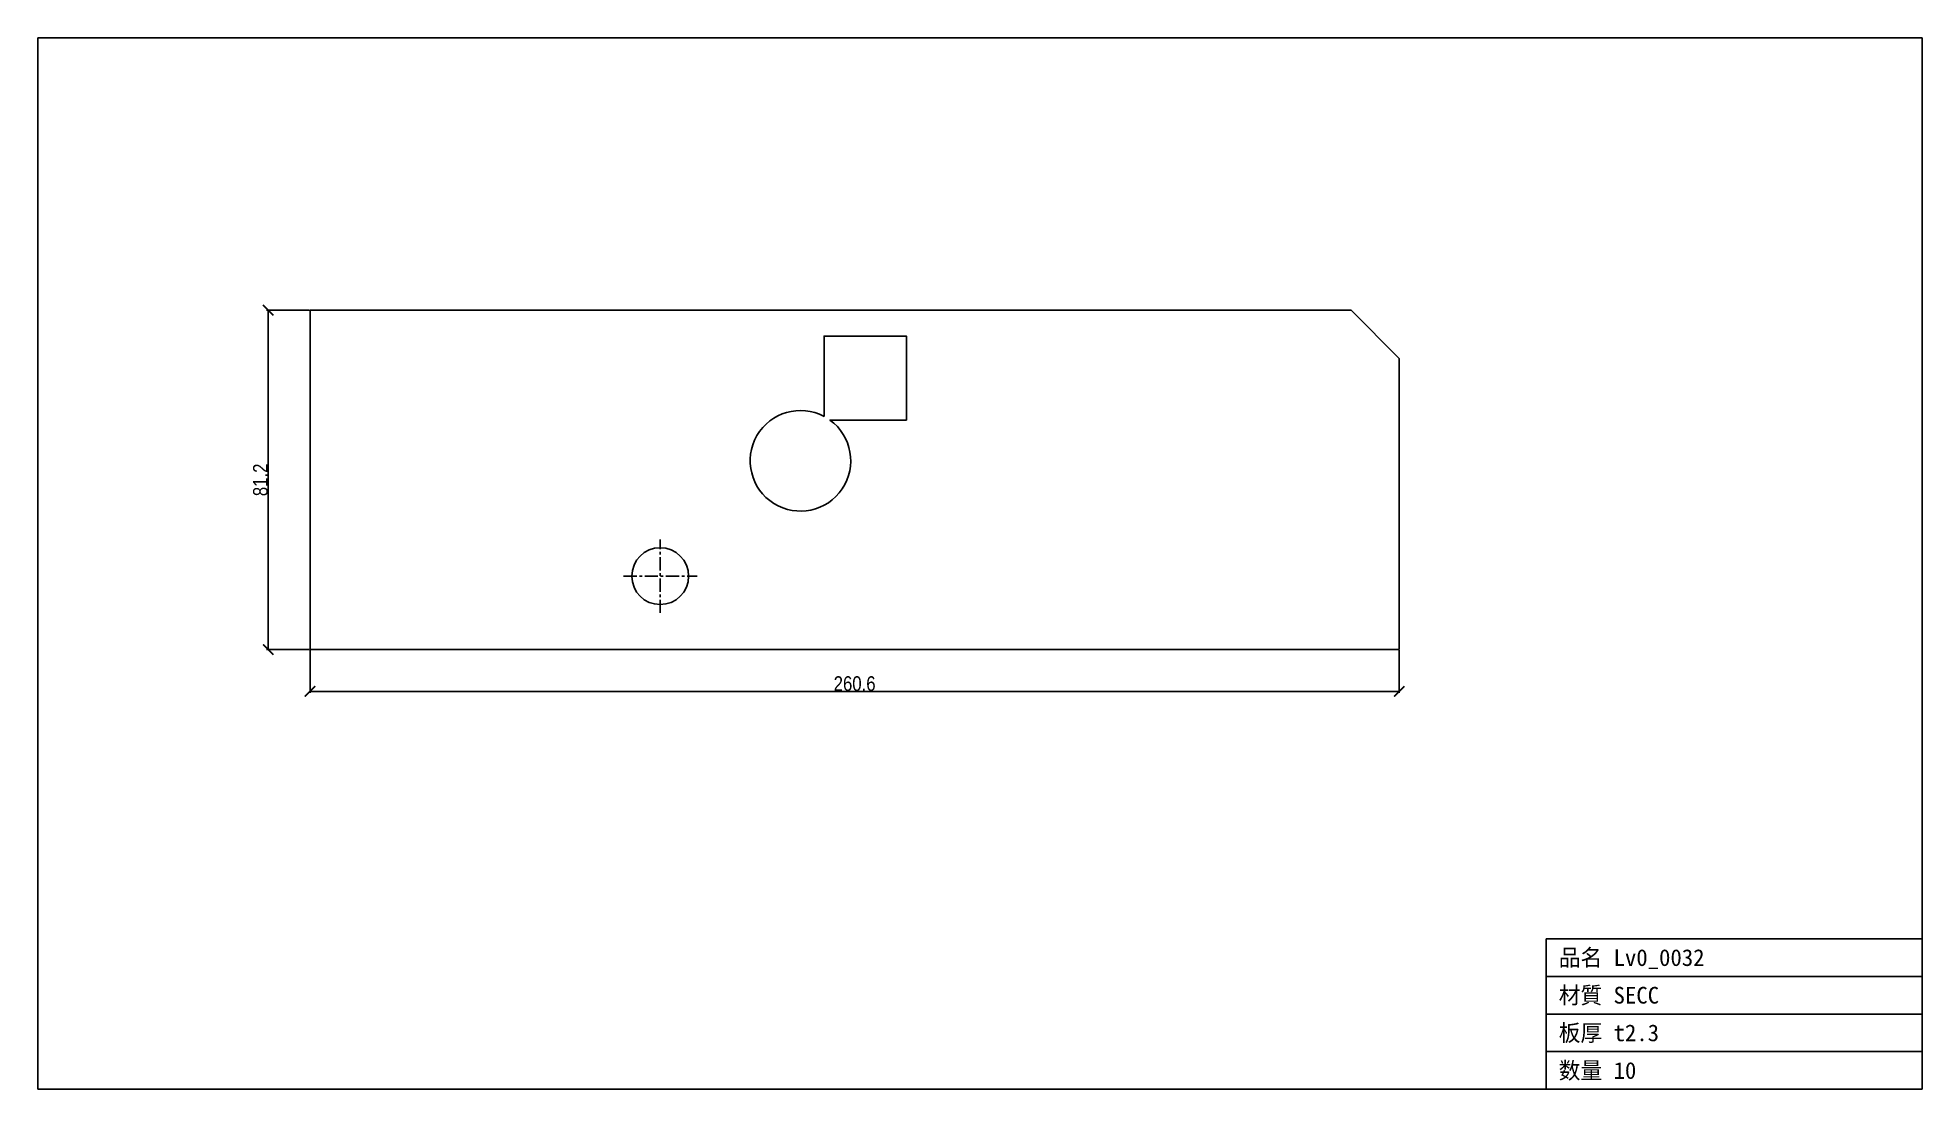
# Model space of a CAD drawing. Header units: millimetres. Extents: x -65 to 386, y -105 to 146.
import ezdxf

# ---------------------------------------------------------------- set-up
doc = ezdxf.new("R2010")
doc.units = ezdxf.units.MM
doc.linetypes.add('CENTER', pattern=[5.08, 3.175, -0.635, 0.635, -0.635])
doc.styles.add('OpenSansCondensed-Light', font='OpenSansCondensed-Light.ttf')
doc.dimstyles.new('EZDXF', dxfattribs={"dimtxt": 0.25, "dimasz": 0.175, "dimexe": 0.375, "dimexo": 0.125, "dimgap": 0.1, "dimtad": 1, "dimlfac": 100, "dimzin": 12, "dimdsep": 46, "dimtxsty": 'OpenSansCondensed-Light', "dimblk": 'ARCHTICK', "dimcen": 2.5, "dimazin": 3, "dimtfac": 0.5, "dimtmove": 2, "dimatfit": 3})

# ---------------------------------------------------------------- blocks, each defined once
blk = doc.blocks.new('HOLE_D13_61')
blk.add_circle((0, 0), 6.8)
blk = doc.blocks.new('_ARCHTICK')
at = {"color": 0, "linetype": 'BYBLOCK', "const_width": 0.15}
blk.add_lwpolyline([(-0.5, -0.5), (0.5, 0.5)], dxfattribs=at)

msp = doc.modelspace()

# ---------------------------------------------------------------- linework, layer by layer
at = {"color": 7, "linetype": 'CONTINUOUS'}
for p, q in [((385.8, 146.35), (-65.16, 146.35)), ((-65.16, 146.35), (-65.16, -105.16)), ((385.8, -105.16), (385.8, 146.35)), ((0, 81.19), (0, 0)), ((64.26, 81.19), (0, 81.19)), ((170.47, 81.19), (64.26, 81.19)), ((249.11, 81.19), (170.47, 81.19)), ((260.64, 69.66), (249.11, 81.19)), ((260.64, 46.27), (260.64, 69.66)), ((260.64, 46), (260.64, 46.27)), ((260.64, 22.31), (260.64, 46)), ((260.64, 0), (260.64, 22.31)), ((0, 0), (260.64, 0)), ((260.64, 0), (0, 0)), ((295.8, -105.16), (295.8, -69.16)), ((295.8, -69.16), (385.8, -69.16)), ((295.8, -78.16), (385.8, -78.16)), ((295.8, -87.16), (385.8, -87.16)), ((295.8, -96.16), (385.8, -96.16)), ((-65.16, -105.16), (385.8, -105.16))]:
    msp.add_line(p, q, dxfattribs=at)
at = {"color": 1, "linetype": 'CENTER'}
for p, q in [((83.8, 8.76), (83.8, 26.37)), ((75, 17.57), (92.61, 17.57))]:
    msp.add_line(p, q, dxfattribs=at)
at = {"color": 7, "linetype": 'CONTINUOUS'}
msp.add_lwpolyline([(123.01, 55.78), (123.01, 75), (142.7, 75), (142.7, 54.9), (124.42, 54.9, -28.925657)], format="xyb", close=True, dxfattribs=at)

# ---------------------------------------------------------------- block references
msp.add_blockref('HOLE_D13_61', (83.8, 17.57), dxfattribs=at)

# ---------------------------------------------------------------- texts
at = {"color": 2}
for s, p in [('品名 Lv0_0032', (298.8, -75.66)), ('材質 SECC', (298.8, -84.66)), ('板厚 t2.3', (298.8, -93.66)), ('数量 10', (298.8, -102.66))]:
    msp.add_text(s, height=4, dxfattribs=at).set_placement(p)

# ---------------------------------------------------------------- dimensions: what is measured, and where the dimension line sits
at = {"color": 8}
msp.add_linear_dim(base=(-10, 0), p1=(0, 0), p2=(0, 81.19), angle=90, dimstyle='EZDXF', override={"dimtxt": 3.5, "dimasz": 2.5, "dimdec": 1, "dimlfac": 1}, dxfattribs=at).render()
msp.add_linear_dim(base=(0, -10), p1=(0, 0), p2=(260.64, 0), dimstyle='EZDXF', override={"dimtxt": 3.5, "dimasz": 2.5, "dimdec": 1, "dimlfac": 1}, dxfattribs=at).render()

doc.saveas('drawing.dxf')
